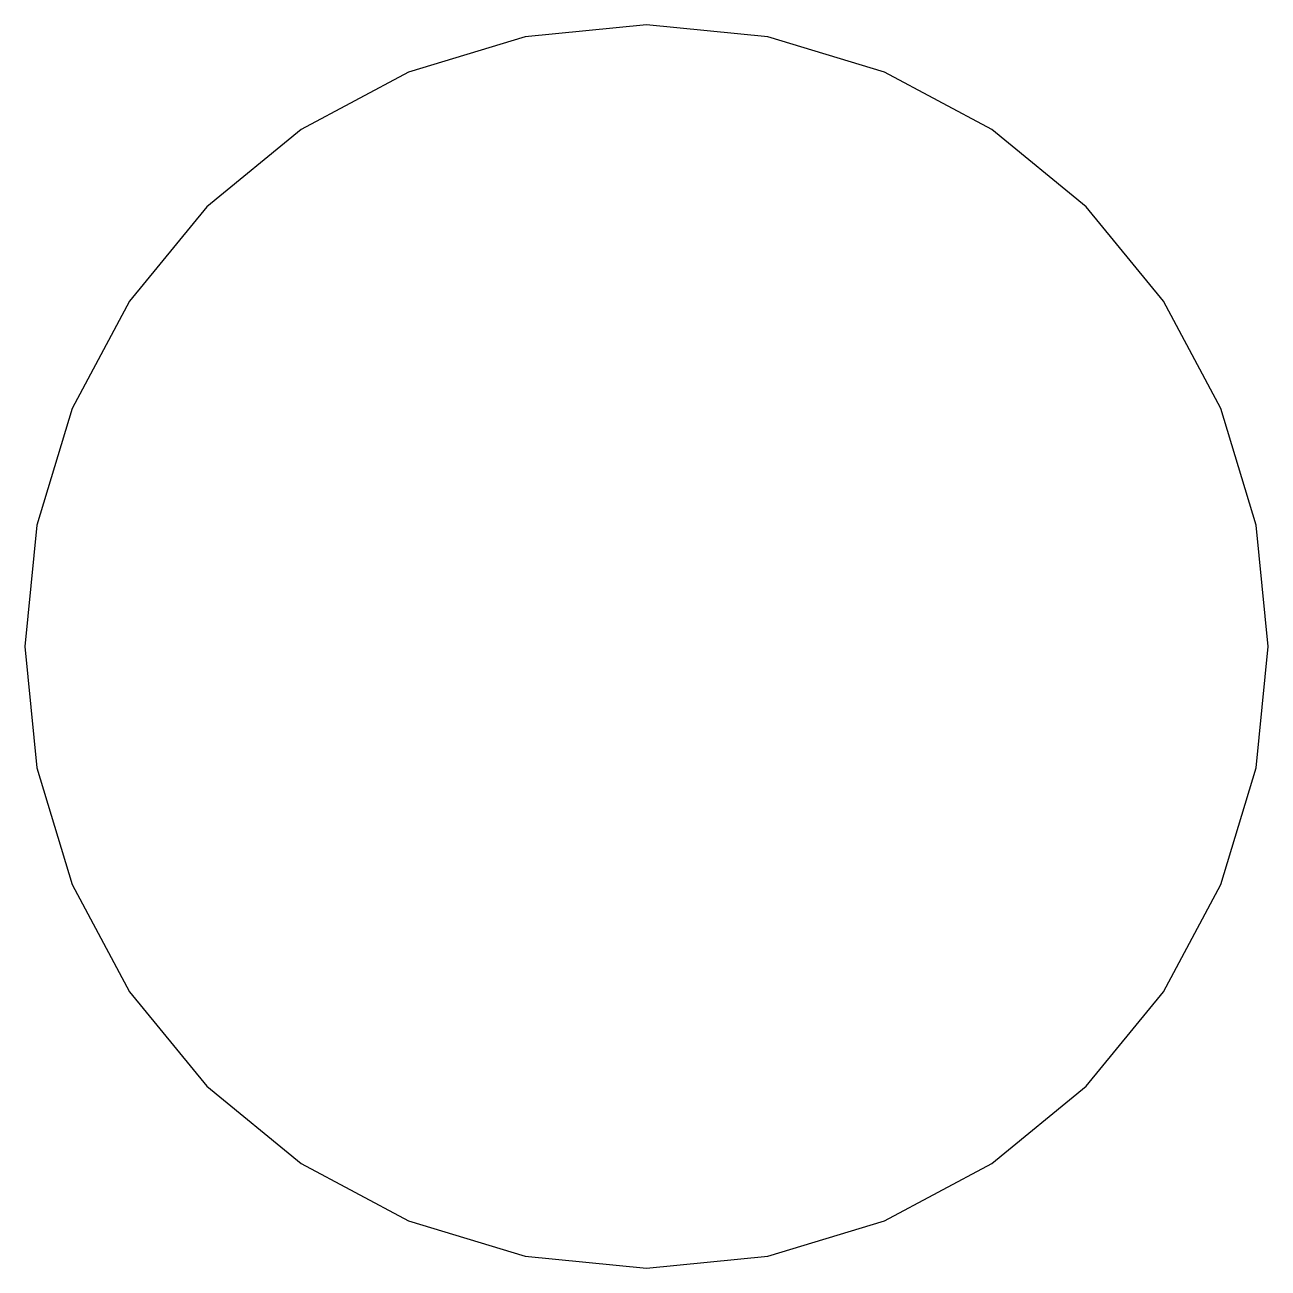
# Model space of a CAD drawing. Header units: metres. Extents: x -3.5 to 52.6, y -3.5 to 37.9.
# Drawn here: x 45.65 to 52.65, y 30.91 to 37.91 of the extents above.
import ezdxf

# ---------------------------------------------------------------- set-up
doc = ezdxf.new("R2010")
doc.units = ezdxf.units.M

msp = doc.modelspace()

# ---------------------------------------------------------------- linework, layer by layer
for p, q in [((49.15, 37.91), (48.4672, 37.8427)), ((49.8328, 37.8427), (49.15, 37.91)), ((48.4672, 37.8427), (47.8106, 37.6436)), ((50.4894, 37.6436), (49.8328, 37.8427)), ((47.8106, 37.6436), (47.2055, 37.3201)), ((51.0945, 37.3201), (50.4894, 37.6436)), ((47.2055, 37.3201), (46.6751, 36.8849)), ((51.6249, 36.8849), (51.0945, 37.3201)), ((46.6751, 36.8849), (46.2399, 36.3545)), ((52.0601, 36.3545), (51.6249, 36.8849)), ((46.2399, 36.3545), (45.9164, 35.7494)), ((52.3836, 35.7494), (52.0601, 36.3545)), ((45.9164, 35.7494), (45.7172, 35.0928)), ((52.5827, 35.0928), (52.3836, 35.7494)), ((45.7172, 35.0928), (45.65, 34.41)), ((52.65, 34.41), (52.5827, 35.0928)), ((45.65, 34.41), (45.7172, 33.7272)), ((52.5827, 33.7272), (52.65, 34.41)), ((45.7172, 33.7272), (45.9164, 33.0706)), ((52.3836, 33.0706), (52.5827, 33.7272)), ((45.9164, 33.0706), (46.2399, 32.4655)), ((52.0601, 32.4655), (52.3836, 33.0706)), ((46.2399, 32.4655), (46.6751, 31.9351)), ((51.6249, 31.9351), (52.0601, 32.4655)), ((46.6751, 31.9351), (47.2055, 31.4998)), ((51.0945, 31.4998), (51.6249, 31.9351)), ((47.2055, 31.4998), (47.8106, 31.1764)), ((50.4894, 31.1764), (51.0945, 31.4998)), ((47.8106, 31.1764), (48.4672, 30.9772)), ((49.8328, 30.9772), (50.4894, 31.1764)), ((48.4672, 30.9772), (49.15, 30.91)), ((49.15, 30.91), (49.8328, 30.9772))]:
    msp.add_line(p, q)

doc.saveas('drawing.dxf')
